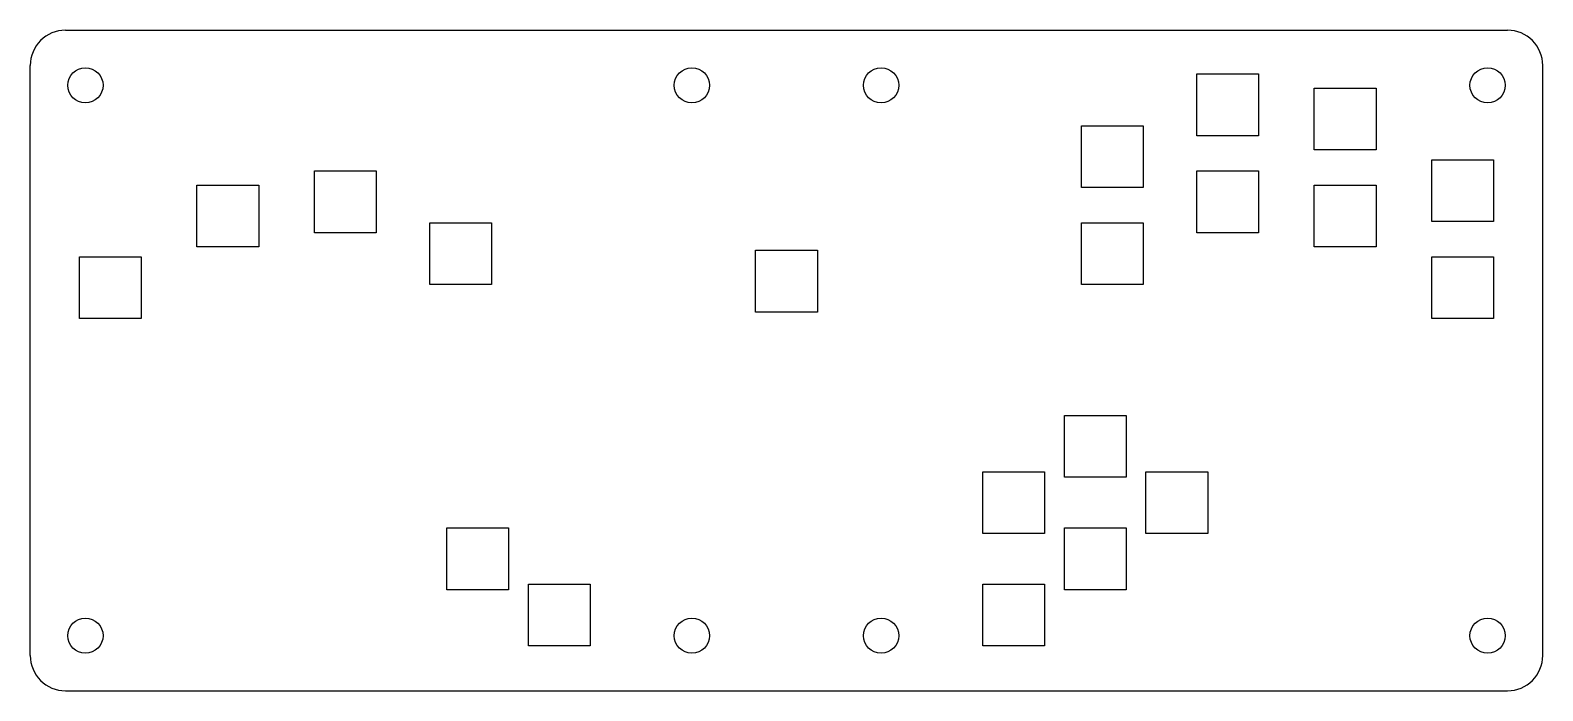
# Model space of a CAD drawing. Header units: metres. Extents: x -171 to 171, y -75 to 75.
import ezdxf

# ---------------------------------------------------------------- set-up
doc = ezdxf.new("R2010")
doc.units = ezdxf.units.M

msp = doc.modelspace()

# ---------------------------------------------------------------- linework, layer by layer
for p, q in [((-163.45, 74.93, 1.59), (163.45, 74.93, 1.59)), ((-171.45, -66.93, 1.59), (-171.45, 66.93, 1.59)), ((171.45, -66.93, 1.59), (171.45, 66.93, 1.59)), ((93, 65, 1.59), (107, 65, 1.59)), ((93, 51, 1.59), (93, 65, 1.59)), ((107, 65, 1.59), (107, 51, 1.59)), ((119.65, 61.8, 1.59), (133.65, 61.8, 1.59)), ((119.65, 47.8, 1.59), (119.65, 61.8, 1.59)), ((133.65, 61.8, 1.59), (133.65, 47.8, 1.59)), ((66.85, 53.25, 1.59), (80.85, 53.25, 1.59)), ((66.85, 39.25, 1.59), (66.85, 53.25, 1.59)), ((80.85, 53.25, 1.59), (80.85, 39.25, 1.59)), ((107, 51, 1.59), (93, 51, 1.59)), ((133.65, 47.8, 1.59), (119.65, 47.8, 1.59)), ((146.3, 45.55, 1.59), (160.3, 45.55, 1.59)), ((146.3, 31.55, 1.59), (146.3, 45.55, 1.59)), ((160.3, 45.55, 1.59), (160.3, 31.55, 1.59)), ((-107, 43, 1.59), (-93, 43, 1.59)), ((-107, 29, 1.59), (-107, 43, 1.59)), ((-93, 43, 1.59), (-93, 29, 1.59)), ((93, 43, 1.59), (107, 43, 1.59)), ((93, 29, 1.59), (93, 43, 1.59)), ((107, 43, 1.59), (107, 29, 1.59)), ((-133.65, 39.8, 1.59), (-119.65, 39.8, 1.59)), ((-133.65, 25.8, 1.59), (-133.65, 39.8, 1.59)), ((-119.65, 39.8, 1.59), (-119.65, 25.8, 1.59)), ((80.85, 39.25, 1.59), (66.85, 39.25, 1.59)), ((119.65, 39.8, 1.59), (133.65, 39.8, 1.59)), ((119.65, 25.8, 1.59), (119.65, 39.8, 1.59)), ((133.65, 39.8, 1.59), (133.65, 25.8, 1.59)), ((-80.85, 31.25, 1.59), (-66.85, 31.25, 1.59)), ((-80.85, 17.25, 1.59), (-80.85, 31.25, 1.59)), ((-66.85, 31.25, 1.59), (-66.85, 17.25, 1.59)), ((66.85, 31.25, 1.59), (80.85, 31.25, 1.59)), ((66.85, 17.25, 1.59), (66.85, 31.25, 1.59)), ((80.85, 31.25, 1.59), (80.85, 17.25, 1.59)), ((160.3, 31.55, 1.59), (146.3, 31.55, 1.59)), ((-93, 29, 1.59), (-107, 29, 1.59)), ((107, 29, 1.59), (93, 29, 1.59)), ((-119.65, 25.8, 1.59), (-133.65, 25.8, 1.59)), ((-7, 25, 1.59), (7, 25, 1.59)), ((-7, 11, 1.59), (-7, 25, 1.59)), ((7, 25, 1.59), (7, 11, 1.59)), ((133.65, 25.8, 1.59), (119.65, 25.8, 1.59)), ((-160.3, 23.55, 1.59), (-146.3, 23.55, 1.59)), ((-160.3, 9.55, 1.59), (-160.3, 23.55, 1.59)), ((-146.3, 23.55, 1.59), (-146.3, 9.55, 1.59)), ((146.3, 23.55, 1.59), (160.3, 23.55, 1.59)), ((146.3, 9.55, 1.59), (146.3, 23.55, 1.59)), ((160.3, 23.55, 1.59), (160.3, 9.55, 1.59)), ((-66.85, 17.25, 1.59), (-80.85, 17.25, 1.59)), ((80.85, 17.25, 1.59), (66.85, 17.25, 1.59)), ((7, 11, 1.59), (-7, 11, 1.59)), ((-146.3, 9.55, 1.59), (-160.3, 9.55, 1.59)), ((160.3, 9.55, 1.59), (146.3, 9.55, 1.59)), ((63, -12.5, 1.59), (77, -12.5, 1.59)), ((63, -26.5, 1.59), (63, -12.5, 1.59)), ((77, -12.5, 1.59), (77, -26.5, 1.59)), ((44.5, -25.25, 1.59), (58.5, -25.25, 1.59)), ((44.5, -39.25, 1.59), (44.5, -25.25, 1.59)), ((58.5, -25.25, 1.59), (58.5, -39.25, 1.59)), ((77, -26.5, 1.59), (63, -26.5, 1.59)), ((81.5, -25.25, 1.59), (95.5, -25.25, 1.59)), ((81.5, -39.25, 1.59), (81.5, -25.25, 1.59)), ((95.5, -25.25, 1.59), (95.5, -39.25, 1.59)), ((-77, -38, 1.59), (-63, -38, 1.59)), ((-77, -52, 1.59), (-77, -38, 1.59)), ((-63, -38, 1.59), (-63, -52, 1.59)), ((58.5, -39.25, 1.59), (44.5, -39.25, 1.59)), ((63, -38, 1.59), (77, -38, 1.59)), ((63, -52, 1.59), (63, -38, 1.59)), ((77, -38, 1.59), (77, -52, 1.59)), ((95.5, -39.25, 1.59), (81.5, -39.25, 1.59)), ((-58.5, -50.75, 1.59), (-44.5, -50.75, 1.59)), ((-58.5, -64.75, 1.59), (-58.5, -50.75, 1.59)), ((-44.5, -50.75, 1.59), (-44.5, -64.75, 1.59)), ((44.5, -50.75, 1.59), (58.5, -50.75, 1.59)), ((44.5, -64.75, 1.59), (44.5, -50.75, 1.59)), ((58.5, -50.75, 1.59), (58.5, -64.75, 1.59)), ((-63, -52, 1.59), (-77, -52, 1.59)), ((77, -52, 1.59), (63, -52, 1.59)), ((-44.5, -64.75, 1.59), (-58.5, -64.75, 1.59)), ((58.5, -64.75, 1.59), (44.5, -64.75, 1.59)), ((-163.45, -74.93, 1.59), (163.45, -74.93, 1.59))]:
    msp.add_line(p, q)
for centre in [(-158.95, 62.43, 1.59), (-21.45, 62.43, 1.59), (21.45, 62.43, 1.59), (158.95, 62.43, 1.59), (-158.95, -62.43, 1.59), (-21.45, -62.43, 1.59), (21.45, -62.43, 1.59), (158.95, -62.43, 1.59)]:
    msp.add_circle(centre, 4)
for centre, start, end in [((-163.45, 66.93, 1.59), 90, 180), ((163.45, 66.93, 1.59), 0, 90), ((-163.45, -66.93, 1.59), 180, 270), ((163.45, -66.93, 1.59), -90, 0)]:
    msp.add_arc(centre, 8, start, end)

doc.saveas('drawing.dxf')
